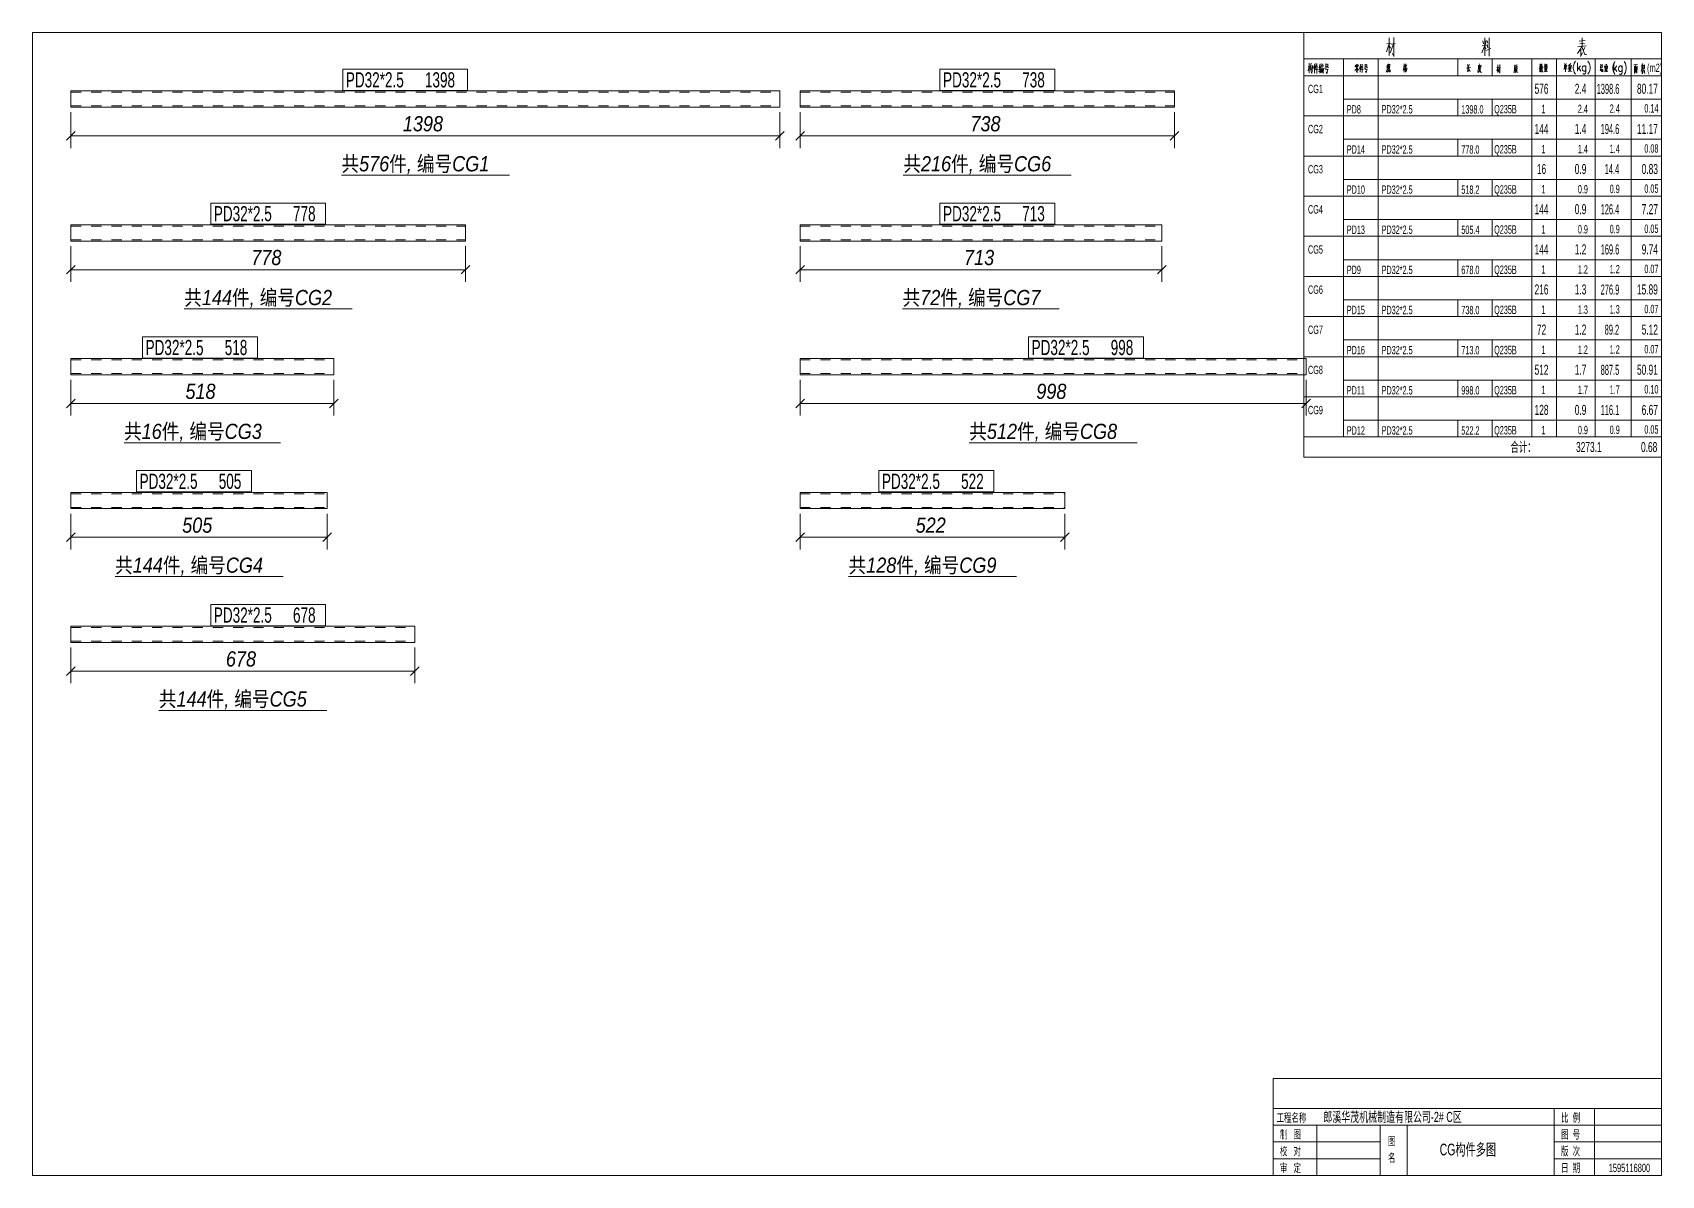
# Model space of a CAD drawing. Header units: millimetres. Extents: x 563 to 2432, y 35 to 580.
# Drawn here: x 1000.4 to 1321.6, y 354.9 to 580.4 of the extents above; entities that cross this region are included whole.
import ezdxf

# ---------------------------------------------------------------- set-up
doc = ezdxf.new("R2010")
doc.units = ezdxf.units.MM
doc.linetypes.add('XKITLINE00', pattern=[0])
doc.linetypes.add('XKITLINE02', pattern=[4, 2, -2])
for name, color, linetype, lineweight in [('DrawingSheet', 5, 'Continuous', 0), ('OtherObjectType', 1, 'Continuous', 0), ('Part', 2, 'Continuous', 0), ('PartMark', 3, 'Continuous', 0), ('Z-DIMENSIONS', 1, 'Continuous', 0)]:
    doc.layers.add(name, color=color, linetype=linetype, lineweight=lineweight)
doc.styles.add('Arial Italic', font='ariali.ttf')
doc.styles.add('romsim', font='arial.ttf')
doc.styles.add('宋体', font='arial.ttf')

msp = doc.modelspace()

# ---------------------------------------------------------------- linework, layer by layer
at = {"layer": 'DrawingSheet', "color": 5, "linetype": 'XKITLINE00', "lineweight": 0}
for p, q in [((1321.56, 580.42), (1000.36, 580.42)), ((1000.36, 580.42), (1000.36, 354.92)), ((1321.56, 354.92), (1321.56, 580.42)), ((1000.36, 354.92), (1321.56, 354.92))]:
    msp.add_line(p, q, dxfattribs=at)
at = {"layer": 'OtherObjectType', "color": 6, "linetype": 'XKITLINE00', "lineweight": 0}
for p, q in [((1251.07, 580.42), (1251.07, 571.9)), ((1251.07, 575.2), (1321.56, 575.2)), ((1258.86, 575.2), (1258.86, 571.9)), ((1265.73, 575.2), (1265.73, 571.9)), ((1281.43, 575.2), (1281.43, 571.9)), ((1288.17, 575.2), (1288.17, 571.9)), ((1296.02, 575.2), (1296.02, 571.9)), ((1300.84, 575.2), (1300.84, 571.9)), ((1308.49, 575.2), (1308.49, 571.9)), ((1315.62, 575.2), (1315.62, 571.9)), ((1251.07, 571.9), (1251.07, 567.28)), ((1321.56, 571.9), (1251.07, 571.9)), ((1258.86, 571.9), (1258.86, 567.28)), ((1265.73, 571.9), (1265.73, 567.28)), ((1296.02, 571.9), (1296.02, 567.28)), ((1300.84, 571.9), (1300.84, 567.28)), ((1308.49, 571.9), (1308.49, 567.28)), ((1315.62, 571.9), (1315.62, 567.28)), ((1251.07, 567.28), (1251.07, 563.98)), ((1258.86, 567.28), (1258.86, 563.98)), ((1258.86, 567.28), (1321.56, 567.28)), ((1265.73, 567.28), (1265.73, 563.98)), ((1281.43, 567.28), (1281.43, 563.98)), ((1288.17, 567.28), (1288.17, 563.98)), ((1296.02, 567.28), (1296.02, 563.98)), ((1300.84, 567.28), (1300.84, 563.98)), ((1308.49, 567.28), (1308.49, 563.98)), ((1315.62, 567.28), (1315.62, 563.98)), ((1251.07, 563.98), (1251.07, 559.36)), ((1321.56, 563.98), (1251.07, 563.98)), ((1258.86, 563.98), (1321.56, 563.98)), ((1258.86, 563.98), (1258.86, 559.36)), ((1265.73, 563.98), (1265.73, 559.36)), ((1296.02, 563.98), (1296.02, 559.36)), ((1300.84, 563.98), (1300.84, 559.36)), ((1308.49, 563.98), (1308.49, 559.36)), ((1315.62, 563.98), (1315.62, 559.36)), ((1251.07, 559.36), (1251.07, 556.06)), ((1258.86, 559.36), (1258.86, 556.06)), ((1258.86, 559.36), (1321.56, 559.36)), ((1265.73, 559.36), (1265.73, 556.06)), ((1281.43, 559.36), (1281.43, 556.06)), ((1288.17, 559.36), (1288.17, 556.06)), ((1296.02, 559.36), (1296.02, 556.06)), ((1300.84, 559.36), (1300.84, 556.06)), ((1308.49, 559.36), (1308.49, 556.06)), ((1315.62, 559.36), (1315.62, 556.06)), ((1251.07, 556.06), (1251.07, 551.44)), ((1321.56, 556.06), (1251.07, 556.06)), ((1258.86, 556.06), (1321.56, 556.06)), ((1258.86, 556.06), (1258.86, 551.44)), ((1265.73, 556.06), (1265.73, 551.44)), ((1296.02, 556.06), (1296.02, 551.44)), ((1300.84, 556.06), (1300.84, 551.44)), ((1308.49, 556.06), (1308.49, 551.44)), ((1315.62, 556.06), (1315.62, 551.44)), ((1061.27, 552.28), (1094.39, 552.28)), ((1172.07, 552.28), (1205.19, 552.28)), ((1251.07, 551.44), (1251.07, 548.14)), ((1258.86, 551.44), (1258.86, 548.14)), ((1258.86, 551.44), (1321.56, 551.44)), ((1265.73, 551.44), (1265.73, 548.14)), ((1281.43, 551.44), (1281.43, 548.14)), ((1288.17, 551.44), (1288.17, 548.14)), ((1296.02, 551.44), (1296.02, 548.14)), ((1300.84, 551.44), (1300.84, 548.14)), ((1308.49, 551.44), (1308.49, 548.14)), ((1315.62, 551.44), (1315.62, 548.14)), ((1251.07, 548.14), (1251.07, 543.52)), ((1321.56, 548.14), (1251.07, 548.14)), ((1258.86, 548.14), (1321.56, 548.14)), ((1258.86, 548.14), (1258.86, 543.52)), ((1265.73, 548.14), (1265.73, 543.52)), ((1296.02, 548.14), (1296.02, 543.52)), ((1300.84, 548.14), (1300.84, 543.52)), ((1308.49, 548.14), (1308.49, 543.52)), ((1315.62, 548.14), (1315.62, 543.52)), ((1251.07, 543.52), (1251.07, 540.22)), ((1258.86, 543.52), (1258.86, 540.22)), ((1258.86, 543.52), (1321.56, 543.52)), ((1265.73, 543.52), (1265.73, 540.22)), ((1281.43, 543.52), (1281.43, 540.22)), ((1288.17, 543.52), (1288.17, 540.22)), ((1296.02, 543.52), (1296.02, 540.22)), ((1300.84, 543.52), (1300.84, 540.22)), ((1308.49, 543.52), (1308.49, 540.22)), ((1315.62, 543.52), (1315.62, 540.22)), ((1251.07, 540.22), (1251.07, 535.6)), ((1321.56, 540.22), (1251.07, 540.22)), ((1258.86, 540.22), (1321.56, 540.22)), ((1258.86, 540.22), (1258.86, 535.6)), ((1265.73, 540.22), (1265.73, 535.6)), ((1296.02, 540.22), (1296.02, 535.6)), ((1300.84, 540.22), (1300.84, 535.6)), ((1308.49, 540.22), (1308.49, 535.6)), ((1315.62, 540.22), (1315.62, 535.6)), ((1251.07, 535.6), (1251.07, 532.3)), ((1258.86, 535.6), (1258.86, 532.3)), ((1258.86, 535.6), (1321.56, 535.6)), ((1265.73, 535.6), (1265.73, 532.3)), ((1281.43, 535.6), (1281.43, 532.3)), ((1288.17, 535.6), (1288.17, 532.3)), ((1296.02, 535.6), (1296.02, 532.3)), ((1300.84, 535.6), (1300.84, 532.3)), ((1308.49, 535.6), (1308.49, 532.3)), ((1315.62, 535.6), (1315.62, 532.3)), ((1251.07, 532.3), (1251.07, 527.68)), ((1321.56, 532.3), (1251.07, 532.3)), ((1258.86, 532.3), (1321.56, 532.3)), ((1258.86, 532.3), (1258.86, 527.68)), ((1265.73, 532.3), (1265.73, 527.68)), ((1296.02, 532.3), (1296.02, 527.68)), ((1300.84, 532.3), (1300.84, 527.68)), ((1308.49, 532.3), (1308.49, 527.68)), ((1315.62, 532.3), (1315.62, 527.68)), ((1251.07, 527.68), (1251.07, 524.38)), ((1258.86, 527.68), (1258.86, 524.38)), ((1258.86, 527.68), (1321.56, 527.68)), ((1265.73, 527.68), (1265.73, 524.38)), ((1281.43, 527.68), (1281.43, 524.38)), ((1288.17, 527.68), (1288.17, 524.38)), ((1296.02, 527.68), (1296.02, 524.38)), ((1300.84, 527.68), (1300.84, 524.38)), ((1308.49, 527.68), (1308.49, 524.38)), ((1315.62, 527.68), (1315.62, 524.38)), ((1030.27, 525.88), (1063.39, 525.88)), ((1171.93, 525.88), (1202.82, 525.88)), ((1251.07, 524.38), (1251.07, 519.76)), ((1321.56, 524.38), (1251.07, 524.38)), ((1258.86, 524.38), (1321.56, 524.38)), ((1258.86, 524.38), (1258.86, 519.76)), ((1265.73, 524.38), (1265.73, 519.76)), ((1296.02, 524.38), (1296.02, 519.76)), ((1300.84, 524.38), (1300.84, 519.76)), ((1308.49, 524.38), (1308.49, 519.76)), ((1315.62, 524.38), (1315.62, 519.76)), ((1251.07, 519.76), (1251.07, 516.46)), ((1258.86, 519.76), (1258.86, 516.46)), ((1258.86, 519.76), (1321.56, 519.76)), ((1265.73, 519.76), (1265.73, 516.46)), ((1281.43, 519.76), (1281.43, 516.46)), ((1288.17, 519.76), (1288.17, 516.46)), ((1296.02, 519.76), (1296.02, 516.46)), ((1300.84, 519.76), (1300.84, 516.46)), ((1308.49, 519.76), (1308.49, 516.46)), ((1315.62, 519.76), (1315.62, 516.46)), ((1251.07, 516.46), (1251.07, 511.84)), ((1321.56, 516.46), (1251.07, 516.46)), ((1258.86, 516.46), (1321.56, 516.46)), ((1258.86, 516.46), (1258.86, 511.84)), ((1265.73, 516.46), (1265.73, 511.84)), ((1296.02, 516.46), (1296.02, 511.84)), ((1300.84, 516.46), (1300.84, 511.84)), ((1308.49, 516.46), (1308.49, 511.84)), ((1315.62, 516.46), (1315.62, 511.84)), ((1251.07, 511.84), (1251.07, 508.54)), ((1258.86, 511.84), (1258.86, 508.54)), ((1258.86, 511.84), (1321.56, 511.84)), ((1265.73, 511.84), (1265.73, 508.54)), ((1281.43, 511.84), (1281.43, 508.54)), ((1288.17, 511.84), (1288.17, 508.54)), ((1296.02, 511.84), (1296.02, 508.54)), ((1300.84, 511.84), (1300.84, 508.54)), ((1308.49, 511.84), (1308.49, 508.54)), ((1315.62, 511.84), (1315.62, 508.54)), ((1251.07, 508.54), (1251.07, 503.92)), ((1321.56, 508.54), (1251.07, 508.54)), ((1258.86, 508.54), (1321.56, 508.54)), ((1258.86, 508.54), (1258.86, 503.92)), ((1265.73, 508.54), (1265.73, 503.92)), ((1296.02, 508.54), (1296.02, 503.92)), ((1300.84, 508.54), (1300.84, 503.92)), ((1308.49, 508.54), (1308.49, 503.92)), ((1315.62, 508.54), (1315.62, 503.92)), ((1251.07, 503.92), (1251.07, 500.62)), ((1258.86, 503.92), (1258.86, 500.62)), ((1258.86, 503.92), (1321.56, 503.92)), ((1265.73, 503.92), (1265.73, 500.62)), ((1281.43, 503.92), (1281.43, 500.62)), ((1288.17, 503.92), (1288.17, 500.62)), ((1296.02, 503.92), (1296.02, 500.62)), ((1300.84, 503.92), (1300.84, 500.62)), ((1308.49, 503.92), (1308.49, 500.62)), ((1315.62, 503.92), (1315.62, 500.62)), ((1018.39, 499.48), (1049.28, 499.48)), ((1185.07, 499.48), (1218.19, 499.48)), ((1251.07, 500.62), (1251.07, 496.66)), ((1251.07, 500.62), (1321.56, 500.62)), ((1258.86, 500.62), (1321.56, 500.62)), ((1251.07, 496.66), (1321.56, 496.66)), ((1016.64, 473.08), (1049.76, 473.08)), ((1161.27, 473.08), (1194.39, 473.08)), ((1025.27, 446.68), (1058.39, 446.68))]:
    msp.add_line(p, q, dxfattribs=at)
at = {"layer": 'OtherObjectType', "color": 2, "linetype": 'XKITLINE00', "lineweight": 0}
for p, q in [((1268.19, 578.33), (1267.42, 578.16)), ((1267.85, 575.87), (1267.85, 579.35)), ((1268.29, 578.12), (1269.08, 578.28)), ((1268.72, 578.2), (1268.35, 577.1)), ((1268.78, 579.47), (1268.78, 575.67)), ((1286.37, 578.78), (1286.5, 578.16)), ((1286.71, 579.35), (1286.71, 575.82)), ((1286.98, 578.86), (1286.81, 577.92)), ((1287.17, 578.81), (1287.32, 578.33)), ((1287.57, 575.74), (1287.57, 579.39)), ((1305.31, 578.7), (1306.54, 578.86)), ((1305.47, 578.16), (1306.36, 578.28)), ((1305.9, 579.39), (1305.9, 577.71)), ((1267.38, 576.61), (1267.85, 578.16)), ((1268.14, 577.34), (1267.85, 577.92)), ((1268.35, 577.1), (1268.05, 576.4)), ((1268.78, 575.67), (1268.45, 576.32)), ((1286.44, 577.05), (1286.15, 576.4)), ((1286.21, 577.79), (1287.05, 577.95)), ((1286.71, 577.87), (1286.44, 577.05)), ((1286.71, 577.71), (1286.95, 577.18)), ((1286.92, 576.89), (1287.94, 577.26)), ((1287.17, 578.04), (1287.35, 577.42)), ((1305.53, 577.05), (1305.01, 576.27)), ((1306.73, 577.79), (1305.1, 577.58)), ((1305.87, 577.66), (1305.53, 577.05)), ((1305.6, 575.7), (1306.03, 576.4)), ((1305.66, 577.18), (1305.66, 575.79)), ((1305.87, 577.58), (1306.43, 576.06)), ((1306.44, 577.47), (1306.14, 576.85)), ((1306.43, 576.06), (1306.79, 576.06)), ((1245, 374.06), (1321.56, 374.06)), ((1245, 374.06), (1245, 354.92)), ((1321.56, 374.06), (1321.56, 354.92)), ((1245, 354.92), (1321.56, 354.92))]:
    msp.add_line(p, q, dxfattribs=at)
at = {"layer": 'OtherObjectType', "color": 4, "linetype": 'XKITLINE00', "lineweight": 0}
for p, q in [((1251.87, 572.87), (1252.13, 573.7)), ((1252.31, 573.79), (1251.9, 573.7)), ((1252.13, 574.35), (1252.13, 572.44)), ((1252.13, 573.52), (1252.26, 573.35)), ((1252.28, 573.31), (1252.39, 573.75)), ((1252.57, 573.07), (1252.31, 572.98)), ((1252.36, 573), (1252.5, 573.57)), ((1252.39, 573.75), (1252.49, 574.35)), ((1252.39, 573.77), (1252.77, 573.85)), ((1252.65, 572.36), (1252.49, 572.71)), ((1252.63, 572.92), (1252.53, 573.21)), ((1252.72, 572.96), (1252.65, 572.36)), ((1252.77, 573.94), (1252.72, 572.96)), ((1253.26, 574.31), (1252.92, 573.31)), ((1253.13, 573.9), (1253.13, 572.38)), ((1253.24, 573.07), (1253.88, 573.15)), ((1253.38, 573.59), (1253.27, 573.19)), ((1253.42, 574.05), (1253.38, 573.59)), ((1253.39, 573.59), (1253.81, 573.65)), ((1253.59, 574.33), (1253.59, 572.32)), ((1254.03, 573.48), (1254.24, 573.59)), ((1254.3, 573.21), (1254.03, 573.04)), ((1254.03, 572.67), (1254.3, 572.96)), ((1254.24, 574.23), (1254.06, 573.5)), ((1254.3, 573.75), (1254.06, 573.07)), ((1254.36, 572.83), (1254.21, 572.42)), ((1254.42, 573.21), (1254.36, 572.83)), ((1254.45, 574.12), (1254.42, 573.21)), ((1254.85, 573.65), (1254.43, 573.59)), ((1254.45, 572.46), (1254.43, 573.4)), ((1254.45, 573.94), (1254.83, 574)), ((1254.45, 573.29), (1254.89, 573.35)), ((1254.55, 572.94), (1254.81, 572.98)), ((1254.6, 573.29), (1254.6, 572.57)), ((1254.61, 574.33), (1254.7, 574.08)), ((1254.73, 572.57), (1254.75, 573.33)), ((1254.85, 574.05), (1254.81, 573.65)), ((1254.88, 572.36), (1254.81, 572.54)), ((1254.91, 573.4), (1254.88, 572.36)), ((1255.12, 573.42), (1255.98, 573.5)), ((1255.79, 573.13), (1255.34, 573.04)), ((1255.37, 574.31), (1255.37, 573.61)), ((1255.37, 574.14), (1255.76, 574.21)), ((1255.79, 573.75), (1255.37, 573.7)), ((1255.43, 573.44), (1255.37, 573.07)), ((1255.61, 572.3), (1255.46, 572.65)), ((1255.8, 573.19), (1255.61, 572.3)), ((1255.79, 574.27), (1255.76, 573.75)), ((1261.34, 573.21), (1261.11, 572.91)), ((1261.23, 574.01), (1261.18, 573.67)), ((1261.22, 573.9), (1261.81, 573.99)), ((1261.28, 573.73), (1261.42, 573.77)), ((1261.28, 573.57), (1261.42, 573.6)), ((1261.29, 574.08), (1261.72, 574.16)), ((1261.52, 573.54), (1261.34, 573.21)), ((1261.38, 572.98), (1261.64, 573.03)), ((1261.39, 572.81), (1261.62, 572.55)), ((1261.45, 573.26), (1261.53, 573.1)), ((1261.67, 573.06), (1261.49, 572.7)), ((1261.5, 574.1), (1261.5, 573.59)), ((1261.5, 573.48), (1261.83, 573.03)), ((1261.57, 573.77), (1261.72, 573.81)), ((1261.57, 573.6), (1261.72, 573.65)), ((1261.82, 574.04), (1261.77, 573.77)), ((1261.83, 573.03), (1261.88, 573.03)), ((1262.28, 574.17), (1262, 573.34)), ((1262.17, 573.83), (1262.17, 572.57)), ((1262.31, 573.37), (1262.23, 573.04)), ((1262.27, 573.14), (1262.8, 573.21)), ((1262.35, 573.76), (1262.31, 573.37)), ((1262.39, 573.57), (1262.75, 573.63)), ((1262.55, 574.19), (1262.55, 572.52)), ((1262.94, 573.42), (1263.64, 573.5)), ((1263.49, 573.19), (1263.12, 573.11)), ((1263.14, 574.17), (1263.14, 573.59)), ((1263.14, 574.03), (1263.48, 574.06)), ((1263.49, 573.7), (1263.14, 573.67)), ((1263.19, 573.44), (1263.14, 573.14)), ((1263.34, 572.5), (1263.22, 572.78)), ((1263.51, 573.24), (1263.34, 572.5)), ((1263.49, 574.14), (1263.47, 573.7)), ((1267.44, 572.94), (1267.31, 572.61)), ((1267.67, 573.5), (1267.33, 573.44)), ((1267.36, 573.76), (1267.65, 573.81)), ((1267.52, 573.43), (1267.44, 572.94)), ((1267.65, 572.83), (1267.48, 572.63)), ((1267.5, 573.31), (1267.64, 573)), ((1267.55, 574.13), (1267.52, 573.43)), ((1267.79, 573.21), (1267.65, 572.83)), ((1267.72, 574.22), (1267.72, 573.25)), ((1267.99, 574.12), (1267.72, 574.09)), ((1267.86, 573.87), (1267.79, 573.21)), ((1267.87, 573.34), (1267.87, 572.76)), ((1267.87, 572.76), (1267.92, 572.68)), ((1267.92, 572.68), (1268.08, 572.68)), ((1267.97, 573.25), (1267.99, 574.19)), ((1268.08, 572.68), (1268.07, 573.07)), ((1270.84, 573.67), (1270.65, 573.01)), ((1270.68, 573.67), (1270.96, 573.75)), ((1270.84, 574.27), (1270.84, 572.65)), ((1270.84, 574.22), (1270.84, 572.63)), ((1270.84, 573.57), (1270.94, 573.34)), ((1271.11, 573.45), (1270.91, 573.12)), ((1271.13, 574.27), (1270.99, 573.65)), ((1271.07, 573.94), (1271.32, 574)), ((1271.08, 573.24), (1271.08, 572.63)), ((1271.08, 573.16), (1271.31, 573.19)), ((1271.08, 572.76), (1271.32, 572.8)), ((1271.09, 573.8), (1271.37, 573.24)), ((1271.18, 573.63), (1271.11, 573.45)), ((1271.34, 574.03), (1271.18, 573.63)), ((1271.31, 573.25), (1271.3, 572.8)), ((1271.37, 573.24), (1271.47, 573.24)), ((1283.15, 573.41), (1283.91, 573.52)), ((1283.59, 573), (1283.35, 572.67)), ((1283.39, 574.18), (1283.39, 572.72)), ((1283.59, 573.87), (1283.39, 573.62)), ((1283.5, 573.45), (1283.76, 572.78)), ((1283.71, 574.14), (1283.59, 573.87)), ((1283.76, 572.78), (1283.91, 572.8)), ((1285.41, 572.88), (1285.3, 572.6)), ((1285.49, 573.44), (1285.41, 572.88)), ((1285.42, 572.56), (1285.76, 572.87)), ((1285.51, 574), (1285.49, 573.44)), ((1285.51, 573.85), (1286.06, 573.95)), ((1285.52, 573.56), (1286.06, 573.63)), ((1285.62, 573.18), (1285.9, 573.23)), ((1285.62, 573.08), (1286, 572.56)), ((1285.66, 573.85), (1285.66, 573.31)), ((1285.66, 573.36), (1285.89, 573.39)), ((1285.7, 574.26), (1285.77, 573.96)), ((1285.76, 572.87), (1285.84, 573.03)), ((1285.84, 573.03), (1285.91, 573.29)), ((1285.85, 573.39), (1285.86, 573.87)), ((1286, 572.56), (1286.09, 572.56)), ((1289.09, 572.85), (1289.31, 573.54)), ((1289.46, 573.61), (1289.12, 573.54)), ((1289.31, 572.52), (1289.31, 574.07)), ((1289.43, 573.18), (1289.31, 573.43)), ((1289.53, 573), (1289.39, 572.7)), ((1289.49, 573.52), (1289.86, 573.59)), ((1289.69, 573.49), (1289.53, 573)), ((1289.72, 572.43), (1289.57, 572.72)), ((1289.72, 574.12), (1289.72, 572.43)), ((1292.58, 572.97), (1292.48, 572.54)), ((1292.62, 573.41), (1292.58, 572.97)), ((1292.63, 574.07), (1292.62, 573.41)), ((1293.1, 574.05), (1292.63, 573.89)), ((1292.81, 572.64), (1292.66, 572.48)), ((1292.67, 573.59), (1293.21, 573.72)), ((1292.75, 573.46), (1292.75, 572.87)), ((1293.07, 573.41), (1292.75, 573.34)), ((1292.88, 572.87), (1292.81, 572.64)), ((1292.92, 573.2), (1292.88, 572.87)), ((1292.9, 573.38), (1292.91, 573.92)), ((1292.94, 572.87), (1293.19, 572.51)), ((1293.09, 573.51), (1293.07, 572.85)), ((1297.7, 573.76), (1297.47, 573.27)), ((1297.51, 573.74), (1297.91, 573.81)), ((1297.51, 573.15), (1297.79, 573.25)), ((1297.67, 572.81), (1297.55, 572.66)), ((1297.57, 574.1), (1297.63, 573.84)), ((1297.68, 573.37), (1297.6, 572.99)), ((1297.6, 572.99), (1297.83, 572.81)), ((1297.76, 573.03), (1297.67, 572.81)), ((1297.7, 574.25), (1297.7, 573.41)), ((1297.7, 573.72), (1297.85, 573.48)), ((1297.81, 573.35), (1297.76, 573.03)), ((1297.83, 574.15), (1297.78, 573.79)), ((1297.96, 572.92), (1297.79, 572.63)), ((1297.93, 573.68), (1297.85, 573.34)), ((1297.89, 573.48), (1298.11, 572.7)), ((1297.97, 573.91), (1297.93, 573.68)), ((1297.93, 573.68), (1298.2, 573.74)), ((1298.04, 573.25), (1297.96, 572.92)), ((1298, 574.25), (1297.97, 573.91)), ((1298.08, 573.72), (1298.04, 573.25)), ((1298.11, 572.7), (1298.23, 572.7)), ((1298.38, 573.58), (1299.13, 573.63)), ((1298.42, 572.66), (1299.08, 572.71)), ((1298.55, 572.88), (1298.98, 572.92)), ((1298.59, 573.5), (1298.59, 573.01)), ((1298.59, 573.41), (1298.98, 573.45)), ((1298.98, 573.1), (1298.59, 573.07)), ((1298.6, 574.23), (1298.6, 573.7)), ((1298.6, 574.12), (1298.98, 574.15)), ((1298.6, 573.94), (1298.93, 573.97)), ((1298.98, 573.81), (1298.6, 573.78)), ((1298.64, 573.25), (1298.91, 573.27)), ((1298.78, 573.43), (1298.78, 572.7)), ((1298.99, 574.19), (1298.97, 573.81)), ((1298.99, 573.5), (1298.97, 573.1)), ((1302.22, 573.17), (1302.99, 573.26)), ((1302.42, 573.97), (1302.42, 573.33)), ((1302.83, 573.94), (1302.42, 573.87)), ((1302.42, 573.38), (1302.85, 573.44)), ((1302.46, 574.3), (1302.55, 573.99)), ((1302.47, 573.66), (1302.78, 573.69)), ((1302.63, 572.69), (1302.63, 573.89)), ((1302.78, 574.31), (1302.66, 573.94)), ((1302.84, 573.97), (1302.81, 573.44)), ((1303.13, 573.82), (1303.89, 573.94)), ((1303.89, 572.79), (1303.15, 572.71)), ((1303.52, 574.13), (1303.28, 574.02)), ((1303.29, 573.73), (1303.32, 573.12)), ((1303.31, 573.66), (1303.75, 573.71)), ((1303.72, 573.02), (1303.31, 572.97)), ((1303.78, 573.28), (1303.32, 573.22)), ((1303.34, 573.44), (1303.67, 573.48)), ((1303.68, 574.28), (1303.52, 574.13)), ((1303.52, 574.13), (1303.52, 572.77)), ((1303.77, 573.81), (1303.72, 573.3)), ((1304.26, 574.04), (1304.19, 573.65)), ((1304.19, 573.65), (1304.19, 573.34)), ((1304.19, 573.34), (1304.26, 572.95)), ((1304.37, 574.35), (1304.26, 574.04)), ((1304.26, 572.95), (1304.37, 572.63)), ((1304.49, 574.6), (1304.37, 574.35)), ((1304.37, 572.63), (1304.49, 572.39)), ((1304.61, 574.75), (1304.49, 574.6)), ((1304.49, 572.39), (1304.61, 572.23)), ((1305.02, 574.44), (1305.02, 572.79)), ((1305.61, 573.88), (1305.02, 573.1)), ((1305.26, 573.41), (1305.66, 572.79)), ((1306.02, 573.65), (1305.96, 573.41)), ((1305.96, 573.41), (1305.96, 573.26)), ((1305.96, 573.26), (1306.02, 573.02)), ((1306.14, 573.81), (1306.02, 573.65)), ((1306.02, 573.02), (1306.14, 572.86)), ((1306.26, 573.88), (1306.14, 573.81)), ((1306.14, 572.86), (1306.26, 572.79)), ((1306.26, 572.23), (1306.14, 572.32)), ((1306.43, 573.88), (1306.26, 573.88)), ((1306.26, 572.79), (1306.43, 572.79)), ((1306.43, 572.23), (1306.26, 572.23)), ((1306.55, 573.81), (1306.43, 573.88)), ((1306.43, 572.79), (1306.55, 572.86)), ((1306.55, 572.32), (1306.43, 572.23)), ((1306.66, 573.65), (1306.55, 573.81)), ((1306.55, 572.86), (1306.66, 573.02)), ((1306.61, 572.39), (1306.55, 572.32)), ((1306.66, 572.63), (1306.61, 572.39)), ((1306.66, 573.88), (1306.66, 572.63)), ((1307.08, 574.75), (1307.2, 574.6)), ((1307.2, 572.39), (1307.08, 572.23)), ((1307.2, 574.6), (1307.31, 574.35)), ((1307.31, 572.63), (1307.2, 572.39)), ((1307.31, 574.35), (1307.43, 574.04)), ((1307.43, 572.95), (1307.31, 572.63)), ((1307.43, 574.04), (1307.49, 573.65)), ((1307.49, 573.34), (1307.43, 572.95)), ((1307.49, 573.65), (1307.49, 573.34)), ((1309.55, 573.16), (1309.48, 572.89)), ((1309.55, 574.18), (1309.66, 573.92)), ((1309.55, 573.21), (1309.69, 572.9)), ((1309.56, 573.85), (1309.56, 573.32)), ((1309.56, 573.77), (1309.92, 573.83)), ((1309.9, 573.49), (1309.56, 573.43)), ((1309.69, 572.9), (1309.81, 572.75)), ((1309.7, 573.28), (1309.83, 573.08)), ((1309.89, 574.19), (1309.81, 573.83)), ((1309.81, 572.75), (1309.99, 572.67)), ((1309.92, 573.87), (1309.89, 573.49)), ((1309.99, 572.67), (1309.93, 573)), ((1309.96, 573.21), (1310.08, 572.95)), ((1310.26, 573.75), (1311.02, 573.87)), ((1311.02, 572.72), (1310.28, 572.65)), ((1310.66, 574.06), (1310.41, 573.96)), ((1310.42, 573.67), (1310.45, 573.05)), ((1310.43, 573.59), (1310.87, 573.65)), ((1310.86, 572.95), (1310.43, 572.9)), ((1310.91, 573.21), (1310.45, 573.16)), ((1310.48, 573.37), (1310.81, 573.41)), ((1310.82, 574.21), (1310.66, 574.06)), ((1310.66, 574.06), (1310.66, 572.7)), ((1310.9, 573.74), (1310.86, 573.23)), ((1312.04, 573.98), (1311.99, 573.58)), ((1311.99, 573.58), (1311.99, 573.27)), ((1311.99, 573.27), (1312.04, 572.88)), ((1312.16, 574.29), (1312.04, 573.98)), ((1312.04, 572.88), (1312.16, 572.56)), ((1312.15, 574.37), (1312.15, 572.72)), ((1312.74, 573.82), (1312.15, 573.03)), ((1312.29, 574.53), (1312.16, 574.29)), ((1312.16, 572.56), (1312.29, 572.33)), ((1312.4, 574.68), (1312.29, 574.53)), ((1312.29, 572.33), (1312.4, 572.17)), ((1312.38, 573.35), (1312.8, 572.72)), ((1313.15, 573.58), (1313.09, 573.35)), ((1313.09, 573.35), (1313.09, 573.19)), ((1313.09, 573.19), (1313.15, 572.95)), ((1313.27, 573.74), (1313.15, 573.58)), ((1313.15, 572.95), (1313.27, 572.8)), ((1313.38, 573.82), (1313.27, 573.74)), ((1313.27, 572.8), (1313.38, 572.72)), ((1313.38, 572.17), (1313.27, 572.25)), ((1313.56, 573.82), (1313.38, 573.82)), ((1313.38, 572.72), (1313.56, 572.72)), ((1313.56, 572.17), (1313.38, 572.17)), ((1313.68, 573.74), (1313.56, 573.82)), ((1313.56, 572.72), (1313.68, 572.8)), ((1313.68, 572.25), (1313.56, 572.17)), ((1313.8, 573.58), (1313.68, 573.74)), ((1313.68, 572.8), (1313.8, 572.95)), ((1313.74, 572.33), (1313.68, 572.25)), ((1313.8, 572.56), (1313.74, 572.33)), ((1313.8, 573.82), (1313.8, 572.56)), ((1314.21, 574.68), (1314.33, 574.53)), ((1314.33, 572.33), (1314.21, 572.17)), ((1314.33, 574.53), (1314.45, 574.29)), ((1314.45, 572.56), (1314.33, 572.33)), ((1314.45, 574.29), (1314.56, 573.98)), ((1314.56, 572.88), (1314.45, 572.56)), ((1314.56, 573.98), (1314.62, 573.58)), ((1314.62, 573.27), (1314.56, 572.88)), ((1314.62, 573.58), (1314.62, 573.27)), ((1316.86, 574.18), (1316.15, 574.07)), ((1316.25, 573.77), (1316.26, 572.37)), ((1316.77, 573.67), (1316.25, 573.59)), ((1316.26, 572.53), (1316.73, 572.62)), ((1316.41, 573.61), (1316.41, 572.57)), ((1316.55, 573.36), (1316.41, 573.31)), ((1316.41, 572.98), (1316.55, 573.04)), ((1316.45, 573.63), (1316.51, 574.14)), ((1316.6, 573.63), (1316.58, 572.6)), ((1316.73, 572.39), (1316.78, 573.8)), ((1317.67, 573.17), (1317.55, 572.78)), ((1317.58, 573.56), (1317.9, 573.65)), ((1317.88, 574.28), (1317.62, 573.88)), ((1317.77, 573.56), (1317.67, 573.17)), ((1317.77, 574.05), (1317.77, 572.32)), ((1317.77, 573.44), (1317.89, 573.19)), ((1318.03, 573.04), (1317.85, 572.3)), ((1317.97, 574.07), (1317.97, 573.19)), ((1317.97, 573.91), (1318.22, 573.98)), ((1318.22, 573.33), (1317.97, 573.27)), ((1318.18, 573.06), (1318.29, 572.37)), ((1318.23, 574.03), (1318.2, 573.33))]:
    msp.add_line(p, q, dxfattribs=at)
at = {"layer": 'OtherObjectType', "color": 3, "linetype": 'XKITLINE00', "lineweight": 0}
for p, q in [((1245, 368.12), (1321.56, 368.12)), ((1300.44, 368.12), (1300.44, 354.92)), ((1308.36, 368.12), (1308.36, 354.92)), ((1245, 364.82), (1321.56, 364.82)), ((1253.58, 364.82), (1253.58, 354.92)), ((1266.12, 364.82), (1266.12, 354.92)), ((1271.4, 364.82), (1271.4, 354.92)), ((1245, 361.52), (1266.12, 361.52)), ((1300.44, 361.52), (1321.56, 361.52)), ((1245, 358.22), (1266.12, 358.22)), ((1300.44, 358.22), (1321.56, 358.22))]:
    msp.add_line(p, q, dxfattribs=at)
at = {"layer": 'Part', "color": 2, "linetype": 'XKITLINE00', "lineweight": 0}
for p, q in [((1007.93, 568.89), (1147.73, 568.89)), ((1007.93, 568.89), (1007.93, 565.69)), ((1147.73, 568.89), (1147.73, 565.69)), ((1151.73, 568.89), (1225.53, 568.89)), ((1151.73, 568.89), (1151.73, 565.69)), ((1225.53, 568.89), (1225.53, 565.69)), ((1007.93, 565.69), (1147.73, 565.69)), ((1151.73, 565.69), (1225.53, 565.69)), ((1007.93, 542.48), (1085.73, 542.48)), ((1007.93, 539.28), (1007.93, 542.48)), ((1085.73, 542.48), (1085.73, 539.28)), ((1151.73, 542.48), (1223.03, 542.48)), ((1151.73, 539.28), (1151.73, 542.48)), ((1223.03, 542.48), (1223.03, 539.28)), ((1007.93, 539.28), (1085.73, 539.28)), ((1151.73, 539.28), (1223.03, 539.28)), ((1007.93, 516.08), (1059.74, 516.08)), ((1007.93, 516.08), (1007.93, 512.88)), ((1059.74, 512.88), (1059.74, 516.08)), ((1151.73, 516.08), (1251.53, 516.08)), ((1151.73, 516.08), (1151.73, 512.88)), ((1251.53, 516.08), (1251.53, 512.88)), ((1007.93, 512.88), (1059.74, 512.88)), ((1151.73, 512.88), (1251.53, 512.88)), ((1007.93, 489.68), (1058.47, 489.68)), ((1007.93, 486.48), (1007.93, 489.68)), ((1058.47, 486.48), (1058.47, 489.68)), ((1151.73, 489.68), (1203.94, 489.68)), ((1151.73, 486.48), (1151.73, 489.68)), ((1203.94, 489.68), (1203.94, 486.48)), ((1007.93, 486.48), (1058.47, 486.48)), ((1151.73, 486.48), (1203.94, 486.48)), ((1007.93, 463.28), (1075.73, 463.28)), ((1007.93, 463.28), (1007.93, 460.08)), ((1075.73, 463.28), (1075.73, 460.08)), ((1007.93, 460.08), (1075.73, 460.08))]:
    msp.add_line(p, q, dxfattribs=at)
at = {"layer": 'Part', "color": 7, "linetype": 'XKITLINE02', "lineweight": 0}
for p, q in [((1007.93, 568.64), (1147.73, 568.64)), ((1151.73, 568.64), (1225.53, 568.64)), ((1007.93, 565.94), (1147.73, 565.94)), ((1151.73, 565.94), (1225.53, 565.94)), ((1007.93, 542.23), (1085.73, 542.23)), ((1151.73, 542.23), (1223.03, 542.23)), ((1007.93, 539.53), (1085.73, 539.53)), ((1151.73, 539.53), (1223.03, 539.53)), ((1007.93, 515.83), (1059.74, 515.83)), ((1151.73, 515.83), (1251.53, 515.83)), ((1007.93, 513.13), (1059.74, 513.13)), ((1151.73, 513.13), (1251.53, 513.13)), ((1007.93, 489.43), (1058.47, 489.43)), ((1151.73, 489.43), (1203.94, 489.43)), ((1007.93, 486.73), (1058.47, 486.73)), ((1151.73, 486.73), (1203.94, 486.73)), ((1007.93, 463.03), (1075.73, 463.03)), ((1007.93, 460.33), (1075.73, 460.33))]:
    msp.add_line(p, q, dxfattribs=at)
at = {"layer": 'PartMark', "color": 1, "linetype": 'XKITLINE00', "lineweight": 0}
for p, q in [((1061.53, 573.19), (1086.13, 573.19)), ((1061.53, 568.99), (1061.53, 573.19)), ((1086.13, 568.99), (1086.13, 573.19)), ((1179.3, 573.19), (1201.95, 573.19)), ((1179.3, 568.99), (1179.3, 573.19)), ((1201.95, 568.99), (1201.95, 573.19)), ((1061.53, 568.99), (1086.13, 568.99)), ((1179.3, 568.99), (1201.95, 568.99)), ((1035.5, 546.78), (1058.15, 546.78)), ((1035.5, 542.58), (1035.5, 546.78)), ((1058.15, 542.58), (1058.15, 546.78)), ((1179.3, 546.78), (1201.95, 546.78)), ((1179.3, 542.58), (1179.3, 546.78)), ((1201.95, 542.58), (1201.95, 546.78)), ((1035.5, 542.58), (1058.15, 542.58)), ((1179.3, 542.58), (1201.95, 542.58)), ((1022.04, 520.38), (1044.7, 520.38)), ((1022.04, 516.18), (1022.04, 520.38)), ((1044.7, 516.18), (1044.7, 520.38)), ((1196.76, 520.38), (1219.41, 520.38)), ((1196.76, 516.18), (1196.76, 520.38)), ((1219.41, 516.18), (1219.41, 520.38)), ((1022.04, 516.18), (1044.7, 516.18)), ((1196.76, 516.18), (1219.41, 516.18)), ((1020.86, 493.98), (1043.51, 493.98)), ((1020.86, 489.78), (1020.86, 493.98)), ((1043.51, 489.78), (1043.51, 493.98)), ((1167.25, 493.98), (1189.9, 493.98)), ((1167.25, 489.78), (1167.25, 493.98)), ((1189.9, 489.78), (1189.9, 493.98)), ((1020.86, 489.78), (1043.51, 489.78)), ((1167.25, 489.78), (1189.9, 489.78)), ((1035.5, 467.58), (1058.15, 467.58)), ((1035.5, 463.38), (1035.5, 467.58)), ((1058.15, 463.38), (1058.15, 467.58)), ((1035.5, 463.38), (1058.15, 463.38))]:
    msp.add_line(p, q, dxfattribs=at)
at = {"layer": 'Z-DIMENSIONS', "color": 4, "linetype": 'XKITLINE00', "lineweight": 0}
for p, q in [((1007.93, 564.69), (1007.93, 557.63)), ((1147.73, 564.69), (1147.73, 557.63)), ((1151.73, 564.69), (1151.73, 557.63)), ((1225.53, 564.69), (1225.53, 557.63)), ((1008.78, 560.88), (1007.08, 559.19)), ((1007.93, 560.03), (1147.73, 560.03)), ((1148.58, 560.88), (1146.88, 559.19)), ((1152.58, 560.88), (1150.88, 559.19)), ((1151.73, 560.03), (1225.53, 560.03)), ((1226.38, 560.88), (1224.68, 559.19)), ((1007.93, 538.28), (1007.93, 531.23)), ((1085.73, 538.28), (1085.73, 531.23)), ((1151.73, 538.28), (1151.73, 531.23)), ((1223.03, 538.28), (1223.03, 531.23)), ((1008.78, 534.48), (1007.08, 532.78)), ((1007.93, 533.63), (1085.73, 533.63)), ((1086.58, 534.48), (1084.88, 532.78)), ((1152.58, 534.48), (1150.88, 532.78)), ((1151.73, 533.63), (1223.03, 533.63)), ((1223.88, 534.48), (1222.18, 532.78)), ((1007.93, 511.88), (1007.93, 504.83)), ((1059.74, 511.88), (1059.74, 504.83)), ((1151.73, 511.88), (1151.73, 504.83)), ((1251.53, 511.88), (1251.53, 504.83)), ((1008.78, 508.08), (1007.08, 506.38)), ((1060.59, 508.08), (1058.89, 506.38)), ((1152.58, 508.08), (1150.88, 506.38)), ((1252.38, 508.08), (1250.68, 506.38)), ((1007.93, 507.23), (1059.74, 507.23)), ((1151.73, 507.23), (1251.53, 507.23)), ((1007.93, 485.48), (1007.93, 478.43)), ((1058.47, 485.48), (1058.47, 478.43)), ((1151.73, 485.48), (1151.73, 478.43)), ((1203.94, 485.48), (1203.94, 478.43)), ((1008.78, 481.68), (1007.08, 479.98)), ((1007.93, 480.83), (1058.47, 480.83)), ((1059.32, 481.68), (1057.62, 479.98)), ((1152.58, 481.68), (1150.88, 479.98)), ((1151.73, 480.83), (1203.94, 480.83)), ((1204.79, 481.68), (1203.09, 479.98)), ((1007.93, 459.08), (1007.93, 452.03)), ((1075.73, 459.08), (1075.73, 452.03)), ((1008.78, 455.28), (1007.08, 453.58)), ((1007.93, 454.43), (1075.73, 454.43)), ((1076.58, 455.28), (1074.88, 453.58))]:
    msp.add_line(p, q, dxfattribs=at)
at = {"layer": 'Z-DIMENSIONS', "color": 3}
for p in [(1007.93, 560.03), (1147.73, 560.03), (1151.73, 560.03), (1225.53, 560.03), (1007.93, 533.63), (1085.73, 533.63), (1151.73, 533.63), (1223.03, 533.63), (1007.93, 507.23), (1059.74, 507.23), (1151.73, 507.23), (1251.53, 507.23), (1007.93, 480.83), (1058.47, 480.83), (1151.73, 480.83), (1203.94, 480.83), (1007.93, 454.43), (1075.73, 454.43)]:
    msp.add_point(p, dxfattribs=at)

# ---------------------------------------------------------------- texts
at = {"layer": 'OtherObjectType', "color": 4, "style": '宋体'}
for s, height, width, p in [('(m2)', 1.65, 0.51, (1318.72, 572.63)), ('576', 1.98, 0.595, (1296.55, 568.34)), ('2.4', 1.98, 0.595, (1304.47, 568.34)), ('80.17', 1.98, 0.595, (1316.74, 568.34)), ('144', 1.98, 0.595, (1296.55, 560.42)), ('1.4', 1.98, 0.595, (1304.47, 560.42)), ('11.17', 1.98, 0.595, (1316.74, 560.42)), ('16', 1.98, 0.595, (1297.01, 552.5)), ('0.9', 1.98, 0.595, (1304.47, 552.5)), ('0.83', 1.98, 0.595, (1317.67, 552.5)), ('144', 1.98, 0.595, (1296.55, 544.58)), ('0.9', 1.98, 0.595, (1304.47, 544.58)), ('7.27', 1.98, 0.595, (1317.67, 544.58)), ('144', 1.98, 0.595, (1296.55, 536.66)), ('1.2', 1.98, 0.595, (1304.47, 536.66)), ('9.74', 1.98, 0.595, (1317.67, 536.66)), ('216', 1.98, 0.595, (1296.55, 528.74)), ('1.3', 1.98, 0.595, (1304.47, 528.74)), ('15.89', 1.98, 0.595, (1316.74, 528.74)), ('72', 1.98, 0.595, (1297.01, 520.82)), ('1.2', 1.98, 0.595, (1304.47, 520.82)), ('5.12', 1.98, 0.595, (1317.67, 520.82)), ('512', 1.98, 0.595, (1296.55, 512.9)), ('1.7', 1.98, 0.595, (1304.47, 512.9)), ('50.91', 1.98, 0.595, (1316.74, 512.9)), ('128', 1.98, 0.595, (1296.55, 504.98)), ('0.9', 1.98, 0.595, (1304.47, 504.98)), ('6.67', 1.98, 0.595, (1317.67, 504.98)), ('工程名称', 1.65, 0.6375, (1245.66, 365.48)), ('比  例', 1.65, 0.6375, (1301.76, 365.48)), ('制   图', 1.65, 0.6375, (1246.32, 362.18)), ('图  号', 1.65, 0.6375, (1301.76, 362.18)), ('校   对', 1.65, 0.6375, (1246.32, 358.88)), ('图', 1.65, 0.6375, (1267.64, 360.86)), ('版  次', 1.65, 0.6375, (1301.76, 358.88)), ('审   定', 1.65, 0.6375, (1246.32, 355.58)), ('名', 1.65, 0.6375, (1267.64, 357.56)), ('日  期', 1.65, 0.6375, (1301.76, 355.58))]:
    msp.add_text(s, height=height, dxfattribs=dict(at, width=width)).set_placement(p)
at = {"layer": 'OtherObjectType', "color": 7, "style": '宋体'}
for s, height, width, p in [('CG1', 1.65, 0.595, (1251.87, 568.47)), ('PD8', 1.65, 0.595, (1259.52, 564.45)), ('PD32*2.5', 1.65, 0.595, (1266.39, 564.45)), ('1398.0', 1.65, 0.595, (1282.11, 564.44)), ('Q235B', 1.65, 0.595, (1288.58, 564.48)), ('1', 1.65, 0.595, (1297.9, 564.51)), ('2.4', 1.65, 0.595, (1305.08, 564.53)), ('2.4', 1.65, 0.595, (1311.36, 564.58)), ('0.14', 1.65, 0.595, (1318.2, 564.64)), ('CG2', 1.65, 0.595, (1251.87, 560.55)), ('PD14', 1.65, 0.595, (1259.52, 556.53)), ('PD32*2.5', 1.65, 0.595, (1266.39, 556.53)), ('778.0', 1.65, 0.595, (1282.11, 556.52)), ('Q235B', 1.65, 0.595, (1288.58, 556.56)), ('1', 1.65, 0.595, (1297.9, 556.59)), ('1.4', 1.65, 0.595, (1305.08, 556.61)), ('1.4', 1.65, 0.595, (1311.36, 556.66)), ('0.08', 1.65, 0.595, (1318.2, 556.72)), ('CG3', 1.65, 0.595, (1251.87, 552.63)), ('PD10', 1.65, 0.595, (1259.52, 548.61)), ('PD32*2.5', 1.65, 0.595, (1266.39, 548.61)), ('518.2', 1.65, 0.595, (1282.11, 548.6)), ('Q235B', 1.65, 0.595, (1288.58, 548.64)), ('1', 1.65, 0.595, (1297.9, 548.67)), ('0.9', 1.65, 0.595, (1305.08, 548.69)), ('0.9', 1.65, 0.595, (1311.36, 548.74)), ('0.05', 1.65, 0.595, (1318.2, 548.8)), ('CG4', 1.65, 0.595, (1251.87, 544.71)), ('PD13', 1.65, 0.595, (1259.52, 540.69)), ('PD32*2.5', 1.65, 0.595, (1266.39, 540.69)), ('505.4', 1.65, 0.595, (1282.11, 540.68)), ('Q235B', 1.65, 0.595, (1288.58, 540.72)), ('1', 1.65, 0.595, (1297.9, 540.75)), ('0.9', 1.65, 0.595, (1305.08, 540.77)), ('0.9', 1.65, 0.595, (1311.36, 540.82)), ('0.05', 1.65, 0.595, (1318.2, 540.88)), ('CG5', 1.65, 0.595, (1251.87, 536.79)), ('PD9', 1.65, 0.595, (1259.52, 532.77)), ('PD32*2.5', 1.65, 0.595, (1266.39, 532.77)), ('678.0', 1.65, 0.595, (1282.11, 532.76)), ('Q235B', 1.65, 0.595, (1288.58, 532.8)), ('1', 1.65, 0.595, (1297.9, 532.83)), ('1.2', 1.65, 0.595, (1305.08, 532.85)), ('1.2', 1.65, 0.595, (1311.36, 532.9)), ('0.07', 1.65, 0.595, (1318.2, 532.96)), ('CG6', 1.65, 0.595, (1251.87, 528.87)), ('PD15', 1.65, 0.595, (1259.52, 524.85)), ('PD32*2.5', 1.65, 0.595, (1266.39, 524.85)), ('738.0', 1.65, 0.595, (1282.11, 524.84)), ('Q235B', 1.65, 0.595, (1288.58, 524.88)), ('1', 1.65, 0.595, (1297.9, 524.91)), ('1.3', 1.65, 0.595, (1305.08, 524.93)), ('1.3', 1.65, 0.595, (1311.36, 524.98)), ('0.07', 1.65, 0.595, (1318.2, 525.04)), ('CG7', 1.65, 0.595, (1251.87, 520.95)), ('PD16', 1.65, 0.595, (1259.52, 516.93)), ('PD32*2.5', 1.65, 0.595, (1266.39, 516.93)), ('713.0', 1.65, 0.595, (1282.11, 516.92)), ('Q235B', 1.65, 0.595, (1288.58, 516.96)), ('1', 1.65, 0.595, (1297.9, 516.99)), ('1.2', 1.65, 0.595, (1305.08, 517.01)), ('1.2', 1.65, 0.595, (1311.36, 517.06)), ('0.07', 1.65, 0.595, (1318.2, 517.12)), ('CG8', 1.65, 0.595, (1251.87, 513.03)), ('Q235B', 1.65, 0.595, (1288.58, 509.04)), ('1', 1.65, 0.595, (1297.9, 509.07)), ('1.7', 1.65, 0.595, (1305.08, 509.09)), ('1.7', 1.65, 0.595, (1311.36, 509.14)), ('0.10', 1.65, 0.595, (1318.2, 509.2)), ('PD11', 1.65, 0.595, (1259.52, 509.01)), ('PD32*2.5', 1.65, 0.595, (1266.39, 509.01)), ('998.0', 1.65, 0.595, (1282.11, 509)), ('CG9', 1.65, 0.595, (1251.87, 505.11)), ('PD12', 1.65, 0.595, (1259.52, 501.09)), ('PD32*2.5', 1.65, 0.595, (1266.39, 501.09)), ('522.2', 1.65, 0.595, (1282.11, 501.08)), ('Q235B', 1.65, 0.595, (1288.58, 501.12)), ('1', 1.65, 0.595, (1297.9, 501.15)), ('0.9', 1.65, 0.595, (1305.08, 501.17)), ('0.9', 1.65, 0.595, (1311.36, 501.22)), ('0.05', 1.65, 0.595, (1318.2, 501.28)), ('合计：', 1.98, 0.595, (1291.8, 497.65)), ('郎溪华茂机械制造有限公司-2# C区', 1.98, 0.6375, (1254.9, 365.48)), ('CG构件多图', 2.31, 0.6375, (1277.84, 358.88)), ('1595116800', 1.65, 0.6375, (1311.17, 355.58))]:
    msp.add_text(s, height=height, dxfattribs=dict(at, width=width)).set_placement(p)
at = {"layer": 'OtherObjectType', "color": 6}
for s, height, style, width, p in [('1398.6', 1.98, '宋体', 0.51, (1308.79, 568.32)), ('194.6', 1.98, '宋体', 0.51, (1309.58, 560.4)), ('共576件, 编号CG1', 3, 'Arial Italic', 0.85, (1061.27, 553.03)), ('共216件, 编号CG6', 3, 'Arial Italic', 0.85, (1172.07, 553.03)), ('14.4', 1.98, '宋体', 0.51, (1310.37, 552.48)), ('126.4', 1.98, '宋体', 0.51, (1309.58, 544.56)), ('169.6', 1.98, '宋体', 0.51, (1309.58, 536.64)), ('共144件, 编号CG2', 3, 'Arial Italic', 0.85, (1030.27, 526.63)), ('共72件, 编号CG7', 3, 'Arial Italic', 0.85, (1171.93, 526.63)), ('276.9', 1.98, '宋体', 0.51, (1309.58, 528.72)), ('89.2', 1.98, '宋体', 0.51, (1310.37, 520.8)), ('887.5', 1.98, '宋体', 0.51, (1309.58, 512.88)), ('116.1', 1.98, '宋体', 0.51, (1309.58, 504.96)), ('共16件, 编号CG3', 3, 'Arial Italic', 0.85, (1018.39, 500.23)), ('共512件, 编号CG8', 3, 'Arial Italic', 0.85, (1185.07, 500.23)), ('3273.1', 1.98, '宋体', 0.595, (1304.73, 497.65)), ('0.68', 1.98, '宋体', 0.595, (1317.54, 497.65)), ('共144件, 编号CG4', 3, 'Arial Italic', 0.85, (1016.64, 473.83)), ('共128件, 编号CG9', 3, 'Arial Italic', 0.85, (1161.27, 473.83)), ('共144件, 编号CG5', 3, 'Arial Italic', 0.85, (1025.27, 447.43))]:
    msp.add_text(s, height=height, dxfattribs=dict(at, style=style, width=width)).set_placement(p)
at = {"layer": 'PartMark', "color": 3, "style": 'romsim', "width": 0.6375}
for s, p in [('PD32*2.5', (1062.13, 569.59)), ('1398', (1077.73, 569.59)), ('PD32*2.5', (1179.9, 569.59)), ('738', (1195.51, 569.59)), ('PD32*2.5', (1036.1, 543.18)), ('778', (1051.71, 543.18)), ('PD32*2.5', (1179.9, 543.18)), ('713', (1195.51, 543.18)), ('PD32*2.5', (1022.64, 516.78)), ('518', (1038.25, 516.78)), ('PD32*2.5', (1197.36, 516.78)), ('998', (1212.96, 516.78)), ('PD32*2.5', (1021.46, 490.38)), ('505', (1037.07, 490.38)), ('PD32*2.5', (1167.85, 490.38)), ('522', (1183.46, 490.38)), ('PD32*2.5', (1036.1, 463.98)), ('678', (1051.71, 463.98))]:
    msp.add_text(s, height=3, dxfattribs=at).set_placement(p)
at = {"layer": 'Z-DIMENSIONS', "color": 3, "style": 'Arial Italic', "width": 0.85}
for s, p in [('1398', (1073.38, 560.93)), ('738', (1185.29, 560.93)), ('778', (1043.49, 534.53)), ('713', (1184.04, 534.53)), ('518', (1030.5, 508.13)), ('998', (1198.29, 508.13)), ('505', (1029.86, 481.73)), ('522', (1174.5, 481.73)), ('678', (1038.49, 455.33))]:
    msp.add_text(s, height=3, dxfattribs=at).set_placement(p)

doc.saveas('drawing.dxf')
